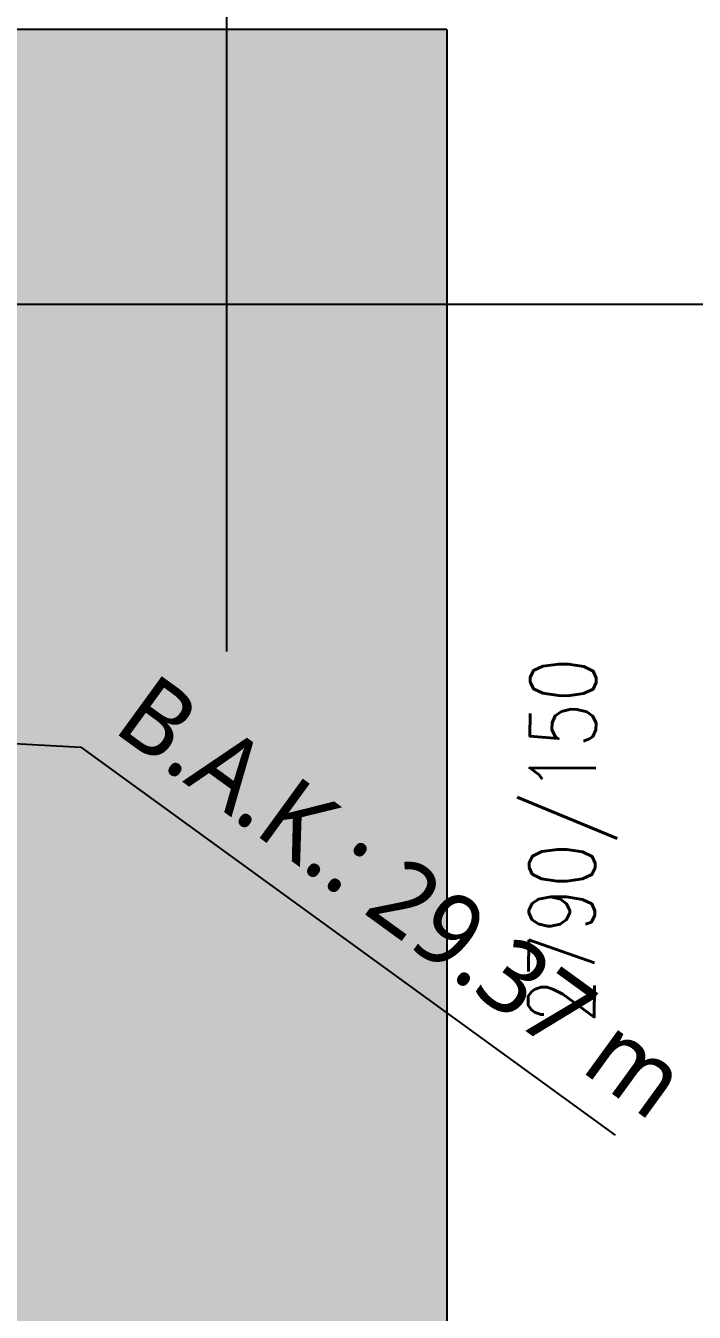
# Model space of a CAD drawing. Header units: inches. Extents: x 400392 to 401495, y 4543971 to 4544133.
# Drawn here: x 400866.895 to 400868.719, y 4544070.643 to 4544074.154 of the extents above; entities that cross this region are included whole.
import ezdxf
from ezdxf.enums import TextEntityAlignment as Align

# ---------------------------------------------------------------- set-up
doc = ezdxf.new("R2010")
doc.units = ezdxf.units.IN
doc.header["$MEASUREMENT"] = 0
doc.linetypes.add('AKS', pattern=[3, 2.5, -0.25, 0, -0.25])
doc.layers.add('A-DETL-GENF', color=92, linetype='Continuous', lineweight=9)
for name, color, linetype in [('aks prota', 2, 'AKS'), ('kolon tarama prota', 252, 'Continuous'), ('lperde prota', 4, 'Continuous'), ('perde prota', 1, 'Continuous')]:
    doc.layers.add(name, color=color, linetype=linetype)
doc.styles.add('Segoe UI Light_1', font='', dxfattribs={"height": 200})
doc.styles.add('tkolon', font='romanstw.shx')
doc.styles.get('Segoe UI Light_1').set_extended_font_data('Segoe UI Light')

# ---------------------------------------------------------------- blocks, each defined once
blk = doc.blocks.new('+24.06 mekanik')
at = {"layer": 'kolon tarama prota', "color": 253}
for p, q in [((105099.2, 206604.5), (105531.3, 206884.9)), ((105531.3, 206884.9), (107332.5, 206884.9))]:
    blk.add_line(p, q, dxfattribs=at)
at = {"layer": 'kolon tarama prota', "color": 253, "style": 'Segoe UI Light_1'}
blk.add_text('B.A.K.: 29.37 m', height=200, dxfattribs=at).set_placement((105570.8, 206970.9))

msp = doc.modelspace()

# ---------------------------------------------------------------- hatches: boundary and pattern name
at = {"layer": 'kolon tarama prota'}
h = msp.add_hatch(color=256, dxfattribs=at)
h.dxf.hatch_style = 1
h.paths.add_polyline_path([(400868.0437, 4544074.1433), (400840.9587, 4544074.1433), (400840.9587, 4544074.5433), (400839.9587, 4544074.5433), (400839.9587, 4544074.1433), (400832.7587, 4544074.1433), (400832.7587, 4544074.5433), (400831.7587, 4544074.5433), (400831.7587, 4544074.1433), (400818.3473, 4544074.1433), (400820.4119, 4544072.6433), (400866.8437, 4544072.6433), (400866.8437, 4544047.7433), (400854.9952, 4544047.7433), (400854.9952, 4544045.9433), (400855.9952, 4544045.9433), (400855.9952, 4544046.2433), (400868.0437, 4544046.2433), (400868.0437, 4544049.2874), (400868.4437, 4544049.2874), (400868.4437, 4544050.2874), (400868.0457, 4544050.2874), (400868.0457, 4544056.1374), (400868.4437, 4544056.1374), (400868.4437, 4544057.1374), (400868.0437, 4544057.1374)])

# ---------------------------------------------------------------- linework, layer by layer
at = {"layer": 'aks prota', "ltscale": 10}
for p, q in [((400867.4437, 4544042.3464), (400867.4437, 4544077.2197)), ((400877.8139, 4544073.3933), (400711.8947, 4544073.3933))]:
    msp.add_line(p, q, dxfattribs=at)
at = {"layer": 'perde prota'}
for points in [[(400868.0437, 4544074.1433), (400868.0437, 4544057.1374), (400868.4437, 4544057.1374), (400868.4437, 4544056.1374), (400868.0457, 4544056.1374), (400868.0457, 4544050.2874), (400868.4437, 4544050.2874), (400868.4437, 4544049.2874), (400868.0437, 4544049.2874), (400868.0437, 4544046.2433), (400855.9952, 4544046.2433), (400855.9952, 4544045.9433), (400854.9952, 4544045.9433), (400854.9952, 4544047.7433), (400866.8437, 4544047.7433), (400866.8437, 4544072.6433), (400820.4119, 4544072.6433), (400818.3473, 4544074.1433), (400831.7587, 4544074.1433)], [(400868.0437, 4544074.1433), (400840.9587, 4544074.1433)]]:
    msp.add_lwpolyline(points, dxfattribs=at)

# ---------------------------------------------------------------- block references
at = {"layer": 'A-DETL-GENF', "xscale": 0.001, "yscale": 0.001, "zscale": 0.001, "rotation": 323.9999999999982}
msp.add_blockref('+24.06 mekanik', (400660.0652, 4543966.8416), dxfattribs=at)

# ---------------------------------------------------------------- texts
at = {"layer": 'lperde prota', "style": 'tkolon', "width": 0.8}
msp.add_text('2790/150', height=0.18, rotation=89.6395, dxfattribs=at).set_placement((400868.3556, 4544071.4306), align=Align.MIDDLE_LEFT)

doc.saveas('drawing.dxf')
